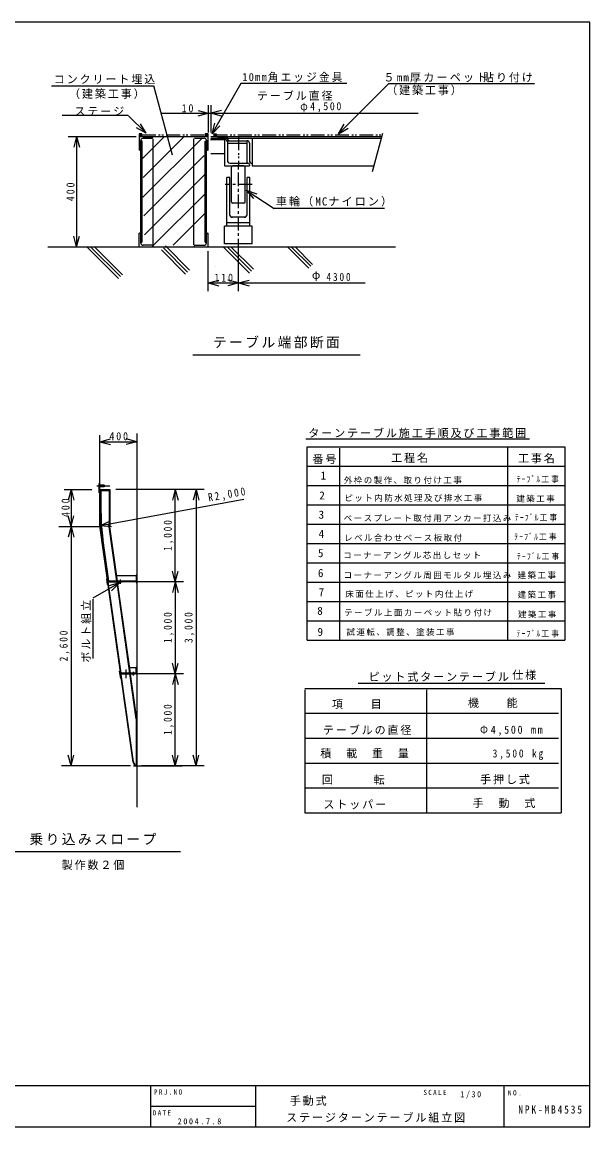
# Model space of a CAD drawing. Units: millimetres, scale not verified. Extents: x -8364 to 8286, y -6039 to 5961.
# Drawn here: x 2119 to 8286, y -6039 to 5961 of the extents above; entities that cross this region are included whole.
import ezdxf
from ezdxf.enums import TextEntityAlignment as Align

# ---------------------------------------------------------------- set-up
doc = ezdxf.new("R2010")
doc.units = ezdxf.units.MM
doc.header["$LTSCALE"] = 30
for name, pattern in [('CHAIN1', [8, 5, -1, 1, -1]), ('CHAIN2', [12, 9, -1, 1, -1]), ('DOUBLE_CHAIN1', [8.8, 5, -1, 0.6, -0.6, 0.6, -1])]:
    doc.linetypes.add(name, pattern=pattern)
doc.layers.add('0-0', color=7, linetype='Continuous')
doc.styles.add('ＭＳ ゴシック', font='')
doc.styles.get('ＭＳ ゴシック').set_extended_font_data('MS Gothic')

msp = doc.modelspace()

# ---------------------------------------------------------------- linework, layer by layer
at = {"layer": '0-0'}
for p, q in [((4182.12, 4747.84), (4499.1, 5296.88)), ((4492.82, 5296.35), (5646.08, 5296.35)), ((5556.81, 4748.74), (6103.04, 5294.98)), ((6103.04, 5294.98), (7685.14, 5294.98)), ((3547.24, 5265.02), (2436.77, 5265.02)), ((3751.92, 4516), (3550.47, 5267.82)), ((4138.6, 5060.39), (4138.6, 4763.63)), ((4168.6, 5060.39), (4168.6, 4763.63)), ((3270.82, 4945.71), (2553.23, 4945.71)), ((3465.56, 4753.08), (3274.76, 4943.88)), ((3635.66, 4970.39), (6419.59, 4970.39)), ((4030.85, 4941.52), (4138.58, 4970.38)), ((4030.92, 4999.24), (4138.58, 4970.39)), ((4283.23, 5001.1), (4168.62, 4970.39)), ((4285.55, 4939.05), (4168.72, 4970.36)), ((3465.56, 4753.08), (3361.64, 4813.08)), ((3465.56, 4753.08), (3405.56, 4857)), ((4182.12, 4747.84), (4213.18, 4863.76)), ((4182.12, 4747.84), (4266.97, 4832.7)), ((5556.81, 4748.74), (5616.81, 4852.67)), ((5556.81, 4748.74), (5660.73, 4808.74)), ((2620.71, 4718.31), (3355.9, 4718.31)), ((2710.71, 4718.31), (2679.65, 4602.39)), ((2710.71, 4718.31), (2710.71, 3520.38)), ((2710.71, 4718.31), (2741.77, 4602.39)), ((3389.39, 4718.94), (3389.39, 4568.31)), ((3389.39, 4718.31), (3389.39, 4568.29)), ((3389.39, 4718.31), (3389.39, 4568.31)), ((3389.39, 4718.31), (4138.85, 4718.31)), ((3389.6, 4748.23), (3389.6, 4718.23)), ((3419.31, 4748.12), (3389.88, 4718.88)), ((3389.88, 4747.94), (3419.04, 4718.88)), ((3663.59, 4715.26), (3422.92, 4474.6)), ((3429.17, 4700.31), (3525.86, 4700.31)), ((4069.16, 4696.57), (3430.37, 4057.78)), ((3870.87, 4710.41), (3432.27, 4271.81)), ((3527.39, 4700.31), (3432.89, 4700.31)), ((3539.39, 4712.31), (3539.39, 4718.31)), ((3542.39, 3542.46), (3542.39, 4692.13)), ((3985.6, 3542.46), (3985.6, 4692.13)), ((3991.58, 4700.31), (4094.3, 4700.31)), ((4138.53, 4747.87), (4108.86, 4718.51)), ((4108.92, 4747.81), (4138.4, 4718.58)), ((4138.7, 4568.83), (4138.7, 4748.19)), ((4331.67, 4681.87), (4166.61, 4681.87)), ((4168.66, 4718.31), (6020.6, 4718.31)), ((4168.66, 4700.31), (6016.17, 4700.31)), ((4198.48, 4747.87), (4228.15, 4718.51)), ((4228.09, 4747.81), (4198.6, 4718.58)), ((4336.41, 4700.31), (4241.91, 4700.31)), ((4345.43, 4700.31), (4242.71, 4700.31)), ((4318.85, 4681.87), (4318.85, 4400.31)), ((4348.41, 4712.31), (4348.41, 4718.31)), ((4348.85, 4699.66), (4348.85, 4699.76)), ((4618.85, 4700.22), (4618.85, 4400.31)), ((6031.68, 4750.76), (5920.08, 4334.24)), ((3395.39, 4568.31), (3389.39, 4568.31)), ((3407.39, 4678.07), (3407.39, 4571.26)), ((3407.39, 3560.38), (3407.39, 4674.81)), ((3422.39, 4667.88), (3407.43, 4667.88)), ((3421.62, 4568.31), (3421.06, 4568.31)), ((3422.39, 3569.89), (3422.39, 4667.88)), ((4105.6, 4667.88), (4120.56, 4667.88)), ((4105.6, 3569.89), (4105.6, 4667.88)), ((4120.6, 4678.07), (4120.6, 4571.26)), ((4120.6, 3560.38), (4120.6, 4674.81)), ((4132.6, 4568.31), (4138.6, 4568.31)), ((4347.27, 4672.66), (4561.85, 4672.66)), ((4348.14, 4645.66), (4561.85, 4645.66)), ((4348.85, 4664.87), (4348.85, 4455.42)), ((4558.85, 4669.05), (4558.85, 4430.93)), ((4588.85, 4645.66), (4588.85, 4447.66)), ((4096.5, 4511.78), (3440.85, 3856.13)), ((4317.51, 4531.87), (4168.5, 4531.87)), ((4318.93, 4401.34), (4318.19, 4401.34)), ((4318.85, 4399.87), (4589.73, 4399.87)), ((4375.85, 4429.87), (4570.85, 4429.87)), ((4392.81, 4008.82), (4392.81, 4383.82)), ((4527.81, 4398.82), (4407.81, 4398.82)), ((4436.97, 4393.15), (4436.97, 4391.61)), ((4472.5, 4399.4), (4472.5, 4399.98)), ((4538.97, 4393.15), (4538.97, 4392.77)), ((4542.81, 4008.82), (4542.81, 4383.82)), ((4588.85, 4411.87), (4588.85, 4399.87)), ((4606.85, 4429.66), (4618.85, 4429.66)), ((4618.85, 4400.31), (5934.15, 4400.31)), ((4103.6, 4306.75), (3446.82, 3649.97)), ((4373.31, 4273.88), (4343.31, 4273.88)), ((4343.31, 3747.24), (4343.31, 4273.88)), ((4373.31, 3870.27), (4373.31, 4273.88)), ((4592.31, 4273.88), (4562.31, 4273.88)), ((4562.31, 3867), (4562.31, 4273.88)), ((4592.31, 3748.32), (4592.31, 4273.88)), ((4102.83, 4093.84), (3543.89, 3534.91)), ((4553.62, 4134.42), (4856.57, 3935.51)), ((4553.62, 4134.42), (4667.56, 4096.77)), ((4553.62, 4134.42), (4633.47, 4044.84)), ((4527.81, 3993.82), (4407.81, 3993.82)), ((4106.55, 3885.43), (3759.04, 3537.93)), ((4537.31, 3841.9), (4397.65, 3841.9)), ((4847.39, 3941.63), (6055.25, 3941.63)), ((4617.81, 3745.9), (4317.81, 3745.9)), ((4618.78, 3745.9), (4317.81, 3745.9)), ((4317.81, 3550.9), (4317.81, 3745.9)), ((4592.1, 3781.9), (4342.86, 3781.9)), ((4343.31, 3745.9), (4343.31, 3747.71)), ((4592.31, 3745.77), (4592.31, 3749.75)), ((4617.81, 3553.6), (4617.81, 3745.9)), ((2710.71, 3520.38), (2679.65, 3636.29)), ((2710.71, 3520.38), (2741.77, 3636.29)), ((3389.39, 3519.93), (3389.39, 3669.46)), ((3395.39, 3669.46), (3389.39, 3669.46)), ((3389.39, 3519.93), (3389.39, 3669.46)), ((3407.39, 3559.69), (3407.39, 3666.5)), ((3421.62, 3669.46), (3421.06, 3669.46)), ((4106.37, 3669.46), (4106.93, 3669.46)), ((4120.6, 3559.69), (4120.6, 3666.5)), ((4132.6, 3669.46), (4138.6, 3669.46)), ((4138.6, 3518.51), (4138.6, 3669.64)), ((2397.63, 3520.38), (6173.72, 3520.38)), ((2620.71, 3520.38), (3355.9, 3520.38)), ((2822.93, 3518.68), (3166.8, 3174.81)), ((2865.86, 3518.17), (3188.01, 3196.02)), ((2906.39, 3520.07), (3209.23, 3217.23)), ((3407.39, 3547.58), (3407.39, 3547.44)), ((3422.39, 3569.89), (3407.43, 3569.89)), ((3527.39, 3537.46), (3432.89, 3537.46)), ((3539.39, 3525.46), (3539.39, 3519.46)), ((3632.7, 3487.19), (3895.11, 3224.79)), ((3653.92, 3508.41), (3916.32, 3246)), ((3675.13, 3529.62), (3937.54, 3267.21)), ((3988.6, 3525.46), (3988.6, 3519.46)), ((4000.6, 3537.46), (4095.1, 3537.46)), ((4105.6, 3569.89), (4120.56, 3569.89)), ((4120.6, 3547.58), (4120.6, 3547.44)), ((4306.58, 3516.64), (4589.51, 3233.71)), ((4618.78, 3550.9), (4317.81, 3550.9)), ((4348.4, 3517.25), (4610.72, 3254.93)), ((4387.69, 3520.39), (4631.93, 3276.14)), ((4999.68, 3519.72), (5232.14, 3287.27)), ((5042.97, 3518.85), (5253.35, 3308.48)), ((5084.47, 3519.78), (5274.56, 3329.69)), ((4138.6, 3038.58), (4138.6, 3473.27)), ((4467.81, 3038.58), (4467.81, 3473.27)), ((4218.79, 3306.99), (4218.25, 3306.45)), ((4138.6, 3128.58), (4254.51, 3159.64)), ((4138.6, 3128.58), (4254.51, 3097.52)), ((4138.6, 3128.58), (5844.15, 3128.58)), ((4467.81, 3128.58), (4351.9, 3159.64)), ((4467.81, 3128.58), (4351.9, 3097.52)), ((4467.83, 3128.53), (4583.74, 3159.59)), ((4467.83, 3128.53), (4488.32, 3128.53)), ((4467.83, 3128.53), (4583.74, 3097.47)), ((3974.7, 2348.24), (5790.01, 2348.24)), ((2964.15, 481.28), (2964.15, 1475.88)), ((3364.15, 1492.74), (3364.15, -1069.56)), ((2964.15, 1402.74), (3080.06, 1433.8)), ((2964.15, 1402.74), (3364.15, 1402.74)), ((2964.15, 1402.74), (3080.06, 1371.68)), ((3364.15, 1402.74), (3248.24, 1433.8)), ((3364.15, 1402.74), (3248.24, 1371.68)), ((5200.34, 1432.96), (7631.71, 1432.96)), ((5215.65, 1348.59), (8014.08, 1348.59)), ((5215.65, -751.41), (5215.65, 1348.59)), ((5567.21, 1334.52), (5567.21, -748.76)), ((7392.19, 1335.88), (7392.19, -743.31)), ((8014.08, 1348.59), (8014.08, -751.41)), ((5218.42, 1138.59), (8015.85, 1138.59)), ((2574.58, 882.67), (2877.7, 882.67)), ((2650.52, 882.67), (2619.46, 766.76)), ((2650.52, 882.67), (2681.58, 766.76)), ((2954.15, 947.67), (2964.15, 947.67)), ((2954.15, 847.67), (2954.15, 947.67)), ((2954.15, 847.67), (2964.15, 847.67)), ((2964.15, 882.67), (3073.97, 882.67)), ((2964.15, 872.67), (3074.77, 872.67)), ((3010.15, 930.67), (2964.33, 930.67)), ((3010.15, 914.67), (2964.33, 914.67)), ((2970.15, 481.28), (2970.15, 872.58)), ((2976.15, 481.28), (2976.15, 872.46)), ((3010.15, 930.67), (3014.15, 926.67)), ((3014.15, 918.67), (3010.15, 914.67)), ((3010.31, 930.27), (3010.31, 914.89)), ((3014.15, 918.67), (3014.15, 926.67)), ((3068.15, 490.23), (3068.15, 882.67)), ((3074.15, 490.23), (3074.15, 882.67)), ((3856.56, 882.67), (3135.58, 882.67)), ((3872.09, 882.67), (3417.23, 882.67)), ((4097.6, 882.67), (3683.7, 882.67)), ((3782.09, 882.67), (3751.03, 766.76)), ((3782.09, -117.33), (3782.09, 882.67)), ((3782.09, 882.67), (3813.15, 766.76)), ((4007.6, 882.67), (3976.54, 766.76)), ((4007.6, 882.67), (4007.6, -2117.33)), ((4007.6, 882.67), (4038.66, 766.76)), ((5218.42, 928.59), (8011.33, 928.59)), ((2969.75, 492.37), (4526.9, 780.15)), ((5222.94, 718.59), (8006.81, 718.59)), ((2516.67, 482.67), (2877.7, 482.67)), ((2525.55, 482.67), (2964.87, 482.67)), ((2650.52, 482.67), (2619.46, 598.58)), ((2650.52, 482.67), (2681.58, 598.58)), ((2650.52, 482.67), (2681.58, 366.76)), ((2650.52, 482.67), (2650.52, -2117.33)), ((3323.31, -2077.82), (2963.14, 489.73)), ((2969.75, 492.37), (3078.09, 543.97)), ((2969.75, 492.37), (3089.38, 482.89)), ((3148.57, -112.28), (3062.17, 503.62)), ((3154.51, -111.44), (3068.11, 504.45)), ((3154.51, -111.43), (3068.11, 504.45)), ((5222.94, 508.59), (8015.85, 508.59)), ((3193.81, -1111.43), (2989.81, 342.85)), ((3059.5, -110.82), (2994.2, 354.71)), ((5218.42, 298.59), (8011.33, 298.59)), ((5218.42, 88.59), (8011.33, 88.59)), ((3044.11, -87.73), (3038.2, -88.54)), ((3046.54, -147.96), (3038.2, -88.54)), ((3048.2, -117.45), (3040.4, -118.52)), ((3856.56, -117.33), (3041.43, -117.33)), ((3358.02, -111.33), (3052.94, -111.33)), ((3354, -52.33), (3145.39, -52.33)), ((3205.81, -116.95), (3205.81, -123.33)), ((3357.87, -41.28), (3364.06, -41.28)), ((3358.15, -41.28), (3358.15, -125.65)), ((3364.15, -116.66), (3364.15, -2564.75)), ((3872.09, -117.33), (3417.23, -117.33)), ((3782.09, -117.33), (3751.03, -1.42)), ((3782.09, -117.33), (3751.03, -1.42)), ((3781.67, -117.78), (3751.63, -233.96)), ((3781.67, -117.78), (3781.97, -152.55)), ((3781.67, -117.78), (3813.74, -233.41)), ((3782.09, -117.33), (3813.15, -1.42)), ((3782.09, -117.33), (3813.15, -1.42)), ((3782.09, -117.33), (3782.09, -1117.33)), ((3175.15, -130.12), (2886.76, -296.62)), ((3052.3, -147.17), (3046.54, -147.96)), ((3205.81, -123.33), (3052.94, -123.33)), ((3175.15, -130.12), (3059.24, -161.18)), ((3175.15, -130.12), (3090.3, -214.97)), ((3358.27, -1607.18), (3150.26, -124.31)), ((3294.69, -1110.75), (3156.19, -123.44)), ((3364.73, -1610.07), (3156.2, -123.47)), ((3357.98, -125.08), (3364.19, -125.08)), ((5213.9, -121.41), (8011.33, -121.41)), ((2888.24, -306.2), (2888.24, -952.76)), ((5213.9, -331.41), (8015.85, -331.41)), ((5215.65, -541.41), (8014.08, -541.41)), ((5215.65, -751.41), (8014.08, -751.41)), ((3359.25, -1052.33), (3286.78, -1052.33)), ((3358.3, -1045.5), (3364.92, -1045.5)), ((3359.19, -1123.26), (3359.19, -1044.87)), ((3781.77, -1117.21), (3751.99, -1000.96)), ((3781.77, -1117.21), (3814.1, -1001.64)), ((3781.77, -1117.21), (3782.29, -1069.57)), ((3184.77, -1087.52), (3178.45, -1088.32)), ((3189.56, -1167.55), (3178.45, -1088.32)), ((3188.56, -1117.28), (3179.94, -1118.38)), ((3872.09, -1117.33), (3180.64, -1117.33)), ((3359.15, -1111.33), (3188.55, -1111.33)), ((3358.97, -1117.33), (3188.55, -1117.33)), ((3338.29, -1123.33), (3188.55, -1123.33)), ((3194.89, -1166.87), (3189.56, -1167.55)), ((3329.02, -2075.35), (3195.51, -1123.6)), ((3297.58, -1111.33), (3297.58, -1116.73)), ((3338.25, -1117.61), (3338.25, -1123.38)), ((3364.18, -1123.33), (3359.15, -1123.33)), ((3364.15, -1116.51), (3364.15, -2464.82)), ((3364.37, -1117.33), (3364.25, -1117.33)), ((3782.09, -1117.33), (3751.03, -1233.24)), ((3782.09, -1117.33), (3751.03, -1233.24)), ((3782.09, -2117.33), (3782.09, -1117.33)), ((3782.09, -1117.33), (3813.15, -1233.24)), ((3782.09, -1117.33), (3813.15, -1233.24)), ((5188.9, -1276.78), (7973.28, -1276.78)), ((5769.92, -1220.53), (7797.87, -1220.53)), ((6510.78, -1290.84), (6510.78, -2629.78)), ((7973.28, -1276.78), (7973.28, -2626.78)), ((5188.9, -1546.78), (7945.15, -1546.78)), ((3358.15, -1605.16), (3358.15, -2110.79)), ((5188.9, -1816.78), (7945.15, -1816.78)), ((2650.52, -2117.33), (2619.46, -2001.42)), ((2650.52, -2117.33), (2681.58, -2001.42)), ((3782.09, -2117.33), (3751.03, -2001.42)), ((3782.09, -2117.33), (3813.15, -2001.42)), ((4007.6, -2117.33), (3976.54, -2001.42)), ((4007.6, -2117.33), (4038.66, -2001.42)), ((3296.55, -2117.33), (2545.62, -2117.33)), ((3328.75, -2117.33), (3363.98, -2117.33)), ((3337.54, -2117.33), (3856.56, -2117.33)), ((3872.09, -2117.33), (3417.23, -2117.33)), ((4097.6, -2117.33), (3683.7, -2117.33)), ((5188.9, -2086.78), (7945.15, -2086.78)), ((5188.9, -2356.78), (7945.15, -2356.78)), ((1782, -3047.72), (3837.64, -3047.72)), ((-8363.99, -5588.99), (8286.01, -5588.99)), ((3516.01, -6038.99), (3516.01, -5588.08)), ((4656.01, -6038.99), (4656.01, -5588.08)), ((7356.01, -6038.99), (7356.01, -5588.08)), ((3513.97, -5813.99), (4661.64, -5813.99))]:
    msp.add_line(p, q, dxfattribs=at)
at = {"layer": '0-0', "linetype": 'DOUBLE_CHAIN1'}
for p, q in [((3419.9, 4736.31), (4108.67, 4736.31)), ((4198.62, 4736.31), (6029.47, 4736.31)), ((4468.6, 4718.31), (4468.6, 4400.5))]:
    msp.add_line(p, q, dxfattribs=at)
at = {"layer": '0-0', "linetype": 'CHAIN1'}
for p, q in [((4467.81, 3458.32), (4467.81, 4426.87)), ((4618.31, 4196.32), (4326, 4196.32)), ((3183.22, -94), (3183.22, -140.79)), ((3244.89, -1070.85), (3244.89, -1164.86)), ((3323.56, -1094.91), (3323.56, -1136.56))]:
    msp.add_line(p, q, dxfattribs=at)
at = {"layer": '0-0', "linetype": 'CHAIN2'}
msp.add_line((2930.05, 922.67), (3072.17, 922.67), dxfattribs=at)
at = {"layer": '0-0'}
msp.add_lwpolyline([(-8363.99, -6038.99), (8286.01, -6038.99), (8286.01, 5961.01), (-8363.99, 5961.01)], close=True, dxfattribs=at)
for points in [[(3389.6, 4718.23), (3419.6, 4718.23), (3419.6, 4748.23), (3389.6, 4748.23)], [(4138.7, 4748.19), (4108.7, 4748.19), (4108.7, 4718.19)], [(4198.31, 4748.19), (4228.31, 4748.19), (4228.31, 4718.19)], [(2650.52, 882.67), (2650.52, 482.67), (2619.46, 366.76)], [(5188.9, -1290.84), (5188.9, -2626.78), (7973.28, -2626.78)]]:
    msp.add_lwpolyline(points, dxfattribs=at)
for centre, radius, start, end in [((3432.89, 4674.81), 25.5, 90, 180), ((3527.39, 4712.31), 12, 270, 0), ((4095.1, 4674.81), 25.5, 0, 90), ((4330.85, 4663.87), 18, 0, 90), ((4336.41, 4712.31), 12, 270, 0), ((4375.85, 4699.66), 27, 180, 270), ((3395.39, 4580.31), 12, 270, 0), ((4132.6, 4580.31), 12, 180, 270), ((4561.85, 4645.66), 27, 0, 90), ((4375.85, 4456.87), 27, 180, 270), ((4606.85, 4447.66), 18, 180, 270), ((4407.81, 4383.82), 15, 90, 180), ((4527.81, 4383.82), 15, 0, 90), ((4527.08, 4437.34), 18, 330, 330.47061), ((4570.85, 4411.87), 18, 0, 90), ((4401.81, 4306.88), 21, 244.62306, 244.79505), ((4407.81, 4008.82), 15, 180, 270), ((4527.81, 4008.82), 15, 270, 0), ((4403.14, 3871.97), 30, 181.1017, 275.11731), ((4532.49, 3871.53), 30, 270, 0), ((3395.39, 3657.46), 12, 0, 90), ((4132.6, 3657.46), 12, 90, 180), ((3432.89, 3562.96), 25.5, 180, 270), ((3527.39, 3525.46), 12, 0, 90), ((4000.6, 3525.46), 12, 90, 180), ((4095.1, 3562.96), 25.5, 270, 0), ((4964.15, 622.15), 2000, 180, 187.98507), ((4964.15, 622.15), 1994, 180, 187.98507), ((4964.15, 622.15), 1988, 180, 187.98507), ((3372.67, -2067.89), 50, 187.60629, 259.65977), ((3372.67, -2067.89), 44.33, 187.60629, 259.65977)]:
    msp.add_arc(centre, radius, start, end, dxfattribs=at)

# ---------------------------------------------------------------- texts
at = {"layer": '0-0', "style": 'ＭＳ ゴシック'}
for s, p in [('φ', (5266.47, 3145.92)), ('1', (5361.71, 965.46)), ('2', (5346.8, 749.24)), ('3', (5339.34, 540.49)), ('4', (5339.34, 331.73)), ('5', (5331.89, 122.97)), ('6', (5331.89, -93.24)), ('7', (5339.34, -302)), ('8', (5324.43, -503.31)), ('9', (5327.54, -731.86))]:
    msp.add_text(s, height=87.98, dxfattribs=at).set_placement(p, align=Align.BOTTOM_LEFT)
at = {"layer": '0-0', "attachment_point": 7, "style": 'ＭＳ ゴシック'}
for s, insert, char_height in [('\\T1.22;\\W0.95;10mm角エッジ金具', (4510.45, 5309.11), 87.98), ('\\T1.2;５mm厚カーペット', (6044.01, 5306.16), 87.98), ('\\T1.17;貼り付け', (7125.13, 5305.57), 87.98), ('\\T1.17;コンクリート埋込', (2462.9, 5286.8), 87.98), ('\\T1.17;（建築工事）', (2628.38, 5125.67), 87.98), ('\\T1.17;テーブル直径', (4669.69, 5106.07), 87.98), ('\\T1.17;（建築工事）', (6073.08, 5165.27), 87.98), ('\\T1.17;ステージ', (2686.58, 4941.47), 87.98), ('\\T1.37;\\W0.9;10', (3851.91, 4980.37), 87.98), ('\\T1.32;\\W0.9;φ4,500', (5139.85, 4980.14), 87.98), ('\\T1.19;車輪（MCナイロン）', (4874.93, 3956.93), 87.98), ('\\T1.38;\\W0.9;110', (4206.84, 3139.82), 87.98), ('\\T1.39;\\W0.85;4300', (5424.28, 3147.64), 87.98), ('\\T1.17;テーブル端部断面', (4191.2, 2414.86), 110), ('\\T1.38;\\W0.9;400', (3066.65, 1417.74), 87.98), ('\\T1.17;ターンテーブル施工手順及び工事範囲', (5227.51, 1442.62), 87.98), ('\\T1.17;番号', (5272.24, 1159.3), 87.98), ('\\T1.17;工程名', (6126.8, 1173.18), 87.98), ('\\T1.17;工事名', (7505.17, 1168.66), 87.98), ('\\T1.17;外枠の製作、取り付け工事', (5613.49, 944.01), 65.98), ('\\T1.29;\\W0.9;ﾃｰﾌﾞﾙ工事', (7490.74, 955.68), 65.98), ('\\T1.17;ピット内防水処理及び排水工事', (5619.57, 751.16), 65.98), ('\\T1.17;建築工事', (7487.1, 743.85), 65.98), ('\\T1.17;ベースプレート取付用アンカー打込み', (5611.6, 531.45), 65.98), ('\\T1.29;\\W0.9;ﾃｰﾌﾞﾙ工事', (7471.36, 539.05), 65.98), ('\\T1.17;レベル合わせベース板取付', (5616.12, 319.04), 65.98), ('\\T1.29;\\W0.9;ﾃｰﾌﾞﾙ工事', (7465.12, 331.12), 65.98), ('\\T1.17;コーナーアングル芯出しセット', (5607.08, 129.23), 65.98), ('\\T1.29;\\W0.9;ﾃｰﾌﾞﾙ工事', (7494.24, 116.95), 65.98), ('\\T1.17;コーナーアングル周囲モルタル埋込み', (5611.6, -87.69), 65.98), ('\\T1.17;建築工事', (7500.65, -87.69), 65.98), ('\\T1.17;床面仕上げ、ピット内仕上げ', (5629.68, -291.06), 65.98), ('\\T1.17;建築工事', (7500.65, -300.1), 65.98), ('\\T1.17;テーブル上面カーペット貼り付け', (5616.72, -493.38), 65.98), ('\\T1.17;建築工事', (7505.17, -512.5), 65.98), ('\\T1.17;試運転、調整、塗装工事', (5641.62, -705.13), 65.98), ('\\T1.29;\\W0.9;ﾃｰﾌﾞﾙ工事', (7490.29, -721.49), 65.98), ('\\T1.17;仕様', (7442.48, -1184.37), 87.98), ('\\T1.17;ピット式ターンテーブル', (5881.86, -1204.64), 87.98), ('\\T1.17;項\u3000\u3000目', (5484.21, -1501.78), 87.98), ('\\T1.17;機\u3000\u3000能', (6960.78, -1487.72), 87.98), ('\\T1.17;テーブルの直径', (5385.78, -1783.03), 87.98), ('\\T1.35;\\W0.9;Φ4,500\\~mm', (7092.8, -1791.29), 87.98), ('\\T1.17;積\u3000載\u3000重\u3000量', (5357.65, -2036.15), 87.98), ('\\T1.4;\\W0.85;3,500\\~kg', (7229.93, -2055.29), 87.98), ('\\T1.17;回\u3000\u3000\u3000転\u3000', (5375.19, -2322.66), 87.98), ('\\T1.17;手押し式', (7092.59, -2318.62), 87.98), ('\\T1.17;ストッパー', (5391.35, -2589.37), 87.98), ('\\T1.17;手\u3000動\u3000式', (7011.77, -2577.24), 87.98), ('\\T1.17;乗り込みスロープ', (2198.35, -2981.1), 110), ('\\T1.17;製作数２個', (2548.09, -3247.57), 87.98), ('\\T1.4;\\W0.85;PRJ.NO', (3551.6, -5688.52), 54.99), ('\\T1.39;\\W0.85;SCALE', (6477.54, -5692.36), 54.99), ('\\T1.17;手動式', (5025.49, -5810.18), 87.98), ('\\T1.39;\\W0.85;1/30', (6877.88, -5733.62), 65.98), ('\\T1.38;\\W0.9;NO.', (7394.99, -5697.76), 54.99), ('\\T1.39;\\W0.85;DATE', (3539.06, -5914.29), 54.99), ('\\T1.17;ステージターンテーブル組立図', (4986.58, -5992), 87.98), ('\\T1.4;\\W0.85;NPK-MB4535', (7508.36, -5895.23), 87.98), ('\\T1.4;\\W0.85;2004.7.8', (3808.4, -6012.67), 65.98)]:
    msp.add_mtext(s, dxfattribs=dict(at, insert=insert, char_height=char_height))
at = {"layer": '0-0', "char_height": 87.98, "attachment_point": 7, "style": 'ＭＳ ゴシック'}
for s, insert, rotation in [('\\T1.38;\\W0.9;400', (2689.29, 4016.4), 90), ('\\T1.4;\\W0.85;R2,000', (4151.74, 731.33), 10), ('\\T1.38;\\W0.9;400', (2635.52, 585.17), 90), ('\\T1.39;\\W0.85;1,000', (3767.09, 217.67), 90), ('\\T1.17;ボルト組立', (2868.94, -996.19), 90), ('\\T1.39;\\W0.85;1,000', (3767.09, -782.33), 90), ('\\T1.39;\\W0.85;3,000', (3992.6, -782.33), 90), ('\\T1.39;\\W0.85;2,600', (2635.52, -982.33), 90), ('\\T1.39;\\W0.85;1,000', (3767.09, -1782.33), 90)]:
    msp.add_mtext(s, dxfattribs=dict(at, insert=insert, rotation=rotation))

doc.saveas('drawing.dxf')
